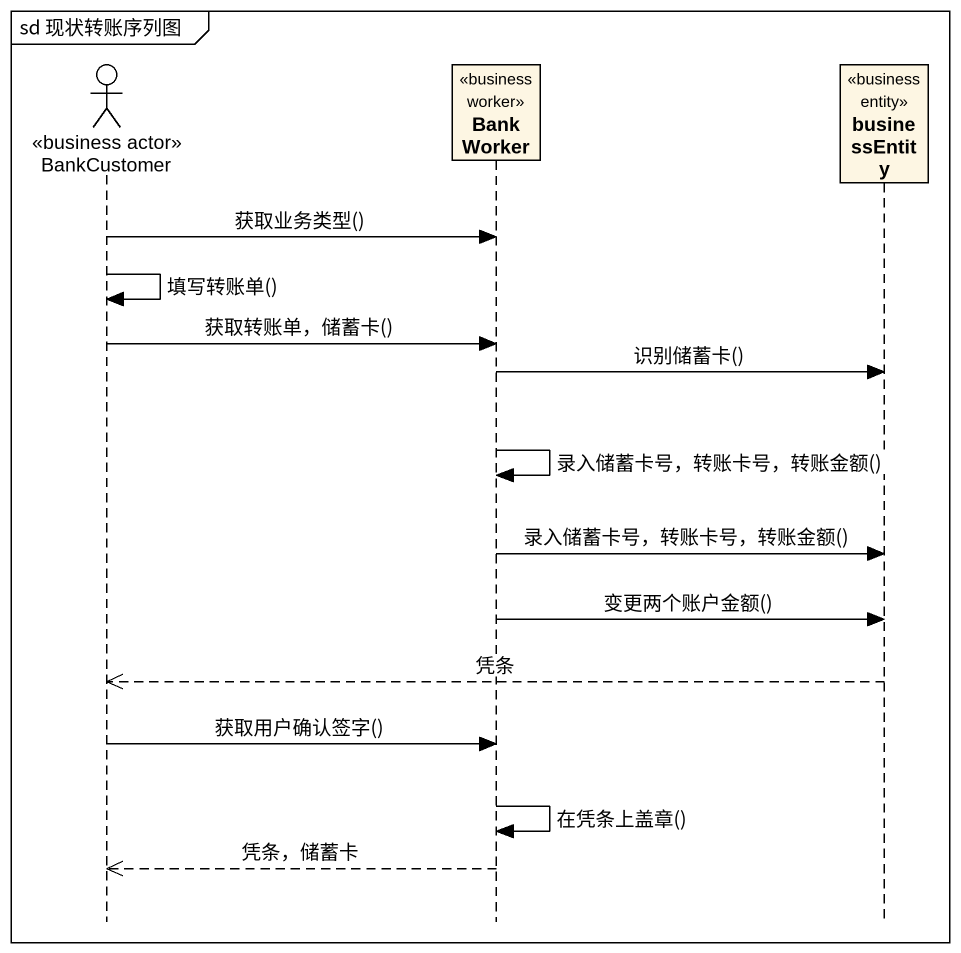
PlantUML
@startuml
mainframe sd 现状转账序列图
hide footbox
actor BankCustomer <<business actor>>
participant BankWorker <<business worker>>
participant businessEntity <<business entity>>

BankCustomer -> BankWorker : 获取业务类型()
BankCustomer -> BankCustomer : 填写转账单()
BankCustomer -> BankWorker : 获取转账单，储蓄卡()
BankWorker -> businessEntity : 识别储蓄卡()
BankWorker -> BankWorker : 录入储蓄卡号，转账卡号，转账金额()
BankWorker -> businessEntity : 录入储蓄卡号，转账卡号，转账金额()
BankWorker -> businessEntity : 变更两个账户金额()
businessEntity -->> BankCustomer : 凭条
BankCustomer -> BankWorker : 获取用户确认签字()
BankWorker -> BankWorker : 在凭条上盖章()
BankWorker -->> BankCustomer : 凭条，储蓄卡
@enduml
